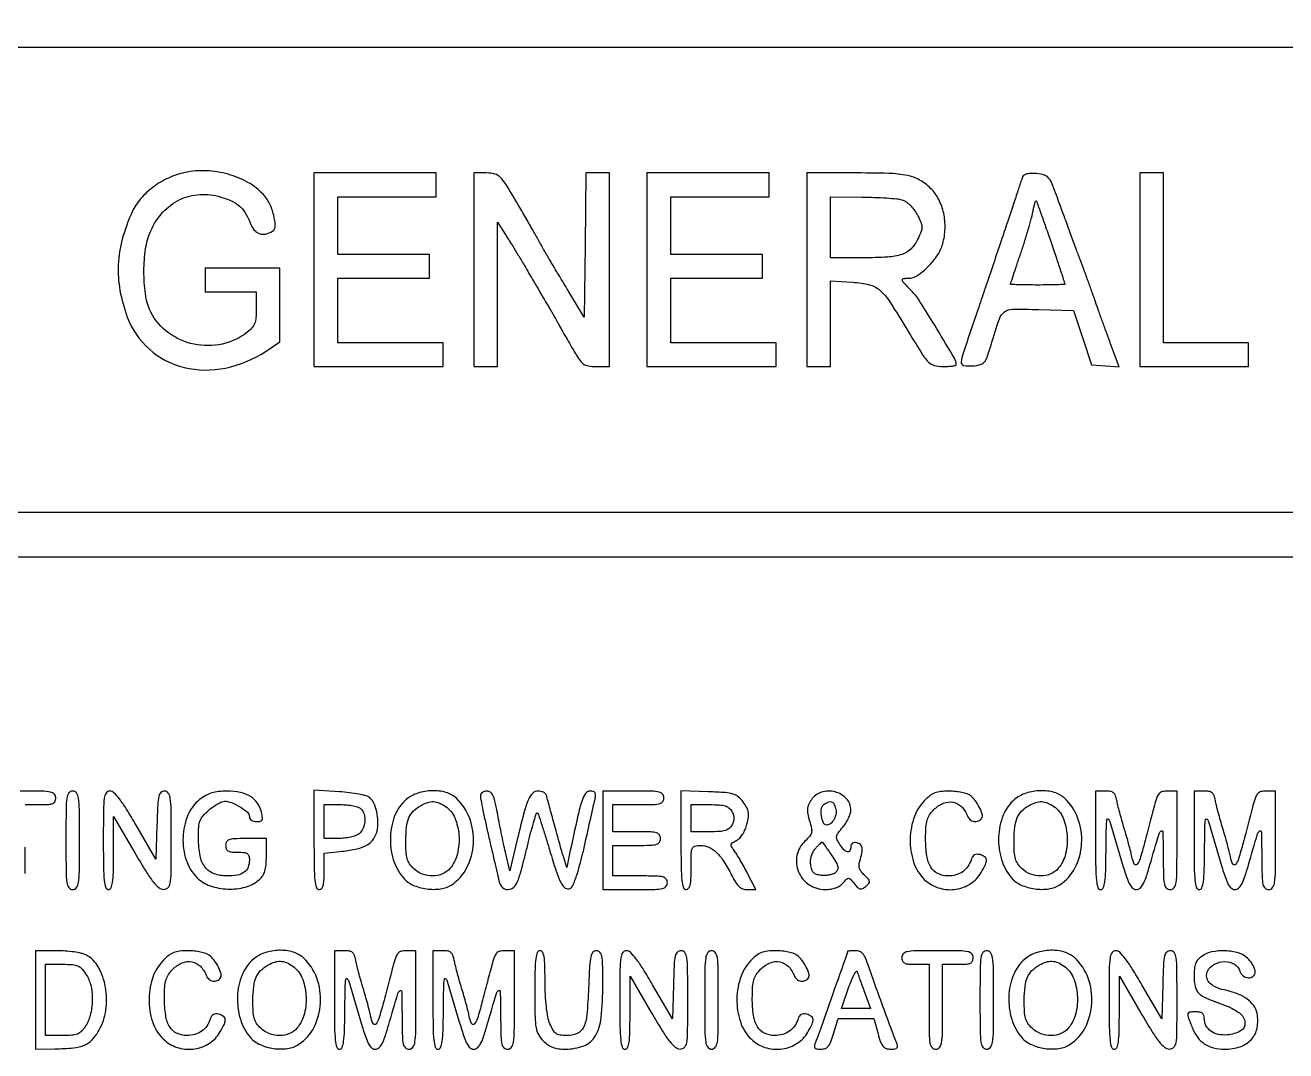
# Model space of a CAD drawing. Extents: x 0 to 1066, y 0 to 761.
# Drawn here: x 841.35 to 872.73, y 310.86 to 336.41 of the extents above; entities that cross this region are included whole.
import ezdxf

# ---------------------------------------------------------------- set-up
doc = ezdxf.new("R2010")
doc.units = 0
doc.header["$MEASUREMENT"] = 0

msp = doc.modelspace()

# ---------------------------------------------------------------- linework, layer by layer
for points in [[(183.390323, 95.266879, 0.000001), (192.989143, 95.254457, 0.000118)], [(479.458836, 95.240684, -0.000004), (502.524384, 95.211821, -0.198594)], [(710.559243, 95.267872, -0.000023), (733.258836, 95.240684, -0.000004), (756.324384, 95.211821, -0.198594)], [(416.092229, 95.24091, -0.000004), (439.072908, 95.212432, -0.198597)], [(542.992229, 95.24091, -0.000004), (565.972908, 95.212432, -0.198597)], [(606.442229, 95.24091, -0.000004), (629.422908, 95.212432, -0.198597)], [(669.892229, 95.24091, -0.000004), (692.872908, 95.212432, -0.198597)], [(841.347, 316.9962), (841.7277, 316.9962, 0.013964), (841.937458, 317.002059, 0.090841), (842.039663, 317.02675, 0.188085), (842.090234, 317.077795, 0.102588), (842.1084, 317.1654, 0.193568), (842.071202, 317.257885, 0.15568), (841.976213, 317.309421, 0.043488), (841.767205, 317.330667, 0.003595), (841.2201, 317.3346, 0.003595)], [(841.343269, 315.278741, 0.002827), (841.347, 315.9387)]]:
    msp.add_lwpolyline(points, format="xyb")
for points in [[(409.06215, 749.15415), (40.8618, 749.132981), (40.8618, 380.65769), (40.8618, 12.1824), (501.2973, 12.1824), (961.7328, 12.1824), (961.7328, 380.646631), (961.7328, 749.110861), (961.41555, 749.1633, 0.040886), (961.153339, 749.184871, 0.000002), (934.190609, 749.194398, 0.000089), (904.448031, 749.199508, 0.000054), (869.1804, 749.195529, -0.000029), (813.61687, 749.186499, -0.000004), (696.10453, 749.175037, -0.000004), (556.774728, 749.163736, -0.000004)], [(845.3232, 332.74123, 0.05575), (844.912167, 332.604989, 0.052815), (844.533251, 332.379409, 0.054599), (844.221907, 332.088429, 0.070204), (844.010724, 331.7589, 0.040947), (843.766204, 331.084643, 0.055105), (843.66541, 330.443589, 0.056166), (843.707808, 329.805614, 0.044893), (843.890586, 329.14079, 0.122697), (844.441093, 328.339897, 0.121669), (845.304637, 327.887823, 0.112665), (846.33469, 327.871601, 0.09427), (847.345338, 328.294875), (847.692, 328.524284), (847.692, 329.443642), (847.692, 330.363), (846.7614, 330.363), (845.8308, 330.363), (845.8308, 330.0669), (845.8308, 329.7708), (846.4653, 329.7708), (847.0998, 329.7708), (847.0998, 329.35394, -0.020107), (847.090618, 329.125695, -0.069916), (847.058477, 328.98198, -0.089399), (846.992881, 328.872038, -0.047036), (846.877256, 328.762027, -0.113278), (846.256027, 328.468865, -0.105826), (845.552685, 328.465727, -0.106782), (844.914654, 328.750013, -0.117317), (844.476419, 329.264731, -0.080556), (844.35018, 329.657499, -0.03413), (844.304734, 330.210615, -0.034131), (844.335758, 330.779408, -0.062684), (844.449424, 331.228438, -0.081724), (844.732148, 331.704162, -0.094244), (845.140778, 332.037017, -0.09714), (845.632447, 332.190161, -0.09267), (846.154285, 332.150147, -0.033577), (846.463331, 332.044819, -0.07436), (846.675876, 331.916241, -0.08281), (846.827554, 331.740865, -0.050253), (846.946503, 331.492976, 0.077732), (847.042744, 331.317696, 0.13975), (847.173728, 331.221022, 0.14532), (847.332168, 331.209994, 0.086692), (847.508176, 331.282771, 0.268252), (847.574904, 331.410446, 0.051222), (847.53558, 331.679905, 0.04994), (847.429793, 331.97237, 0.075935), (847.27784, 332.195222, 0.078069), (846.894995, 332.495398, 0.059253), (846.40102, 332.69889, 0.057435), (845.856165, 332.785506, 0.06298)], [(852.5142, 330.3207), (852.5142, 327.9096), (852.8103, 327.9096), (853.1064, 327.9096), (853.1064, 329.705839), (853.1064, 331.502077), (853.29675, 331.205397, -0.002201), (853.476853, 330.921951, -0.004363), (853.61672, 330.695307, -0.00349), (853.77109, 330.436143, -0.000951), (854.011297, 330.0246, 0.000636), (854.141232, 329.801662, 0.000705), (854.267392, 329.586531, 0.000652), (854.375567, 329.40321, 0.003648), (854.434363, 329.3055, -0.004309), (854.478877, 329.231302, -0.003147), (854.52709, 329.148154, -0.00318), (854.571786, 329.068772, -0.007012), (854.604683, 329.007455, 0.00826), (854.646003, 328.930898, 0.001154), (854.734463, 328.774134, 0.001319), (854.840113, 328.589052, 0.001119), (854.952659, 328.394105, 0.011012), (855.132259, 328.09974, 0.083284), (855.24118, 327.979498, 0.12813), (855.36372, 327.925699, 0.039728), (855.566009, 327.9096), (855.8982, 327.9096), (855.8982, 330.3207), (855.8982, 332.7318), (855.603782, 332.7318), (855.309365, 332.7318), (855.286532, 330.935632), (855.2637, 329.139464), (854.88388, 329.772382, 0.000182), (854.73089, 330.027109, 0.000213), (854.585299, 330.269083, 0.000188), (854.461954, 330.473713, 0.001283), (854.400797, 330.5745, -0.004688), (854.356376, 330.648845, -0.003396), (854.30824, 330.732446, -0.00343), (854.263606, 330.812474, -0.007476), (854.230717, 330.874589, 0.011381), (854.183787, 330.961574, 0.000679), (854.035872, 331.220583, 0.001021), (853.858651, 331.528475, 0.000753), (853.661245, 331.868639, 0.004165), (853.328341, 332.429505, 0.054732), (853.181756, 332.620993, 0.135985), (853.042447, 332.704078, 0.066966), (852.836395, 332.7318), (852.5142, 332.7318)], [(860.805, 330.3207), (860.805, 327.9096), (861.1011, 327.9096), (861.3972, 327.9096), (861.3972, 328.976956), (861.3972, 330.044311), (861.945923, 330.009371, -0.04252), (862.368077, 329.946183, -0.124232), (862.627206, 329.811026, -0.068065), (862.872861, 329.523434, -0.006891), (863.349531, 328.758404, 0.004212), (863.69039, 328.204756, 0.055823), (863.83942, 328.017344, 0.13545), (863.981594, 327.936281, 0.062314), (864.194848, 327.9096, 0.012358), (864.322345, 327.912752, 0.02036), (864.429713, 327.922457, 0.015444), (864.513152, 327.936072, 0.358854), (864.5274, 327.953368, 0.134073), (864.483149, 328.115426, 0.002721), (864.045081, 328.848634, 0.005067), (863.616651, 329.540988, 0.054494), (863.411349, 329.798458, -0.006548), (863.226085, 329.989927, -0.133359), (863.18843, 330.060408, -0.43227), (863.21419, 330.098839, -0.041091), (863.340056, 330.1092, 0.149824), (863.562077, 330.177256, 0.048555), (863.829565, 330.39888, 0.048091), (864.064406, 330.685896, 0.081834), (864.192316, 330.967515, 0.057208), (864.250113, 331.353221, 0.062334), (864.216038, 331.730568, 0.065695), (864.093583, 332.070493, 0.07726), (863.891791, 332.346569, 0.067849), (863.617207, 332.555269, 0.080143), (863.311552, 332.668394, 0.042012), (862.849719, 332.719662, 0.006646), (861.936525, 332.7318), (860.805, 332.7318)], [(866.179797, 332.631197, 0.002148), (866.153145, 332.552823, 0.000078), (866.053232, 332.254661, 0.000143), (865.935265, 331.902103, 0.000101), (865.802642, 331.5051, -0.000499), (865.645913, 331.037177, -0.000275), (865.453296, 330.465049, -0.000274), (865.257272, 329.884902, -0.000439), (865.089297, 329.3901, 0.000895), (864.699905, 328.239615, 0.052727), (864.651901, 328.024146, 0.385942), (864.713266, 327.938697, 0.073478), (864.921787, 327.925198, 0.035383), (865.12197, 327.956023, 0.155739), (865.223609, 328.015919, 0.099432), (865.2954, 328.138145, 0.010136), (865.399257, 328.4595, -0.008503), (865.603283, 329.097915, -0.15338), (865.728339, 329.269174, -0.157991), (865.927725, 329.335758, -0.009174), (866.578487, 329.329615), (867.4461, 329.3055), (867.672967, 328.6287), (867.899834, 327.9519), (868.244392, 327.925867), (868.588951, 327.899835), (868.373261, 328.475767, -0.001772), (868.278996, 328.730215, -0.00122), (868.173897, 329.019202, -0.00123), (868.074134, 329.297756, -0.002509), (867.997458, 329.517, 0.002879), (867.920228, 329.737305, 0.001376), (867.818569, 330.019577, 0.001364), (867.710782, 330.3138, 0.001943), (867.613316, 330.5745, -0.001493), (867.50799, 330.855452, -0.000718), (867.374491, 331.216402, -0.000711), (867.236295, 331.593359, -0.001018), (867.114888, 331.9281, 0.00512), (866.929719, 332.425865, 0.068337), (866.835834, 332.596566, 0.156406), (866.723607, 332.676888, 0.056711), (866.529265, 332.715797, 0.026017), (866.393358, 332.720185, 0.054496), (866.288596, 332.706635, 0.077748), (866.216445, 332.676749, 0.174446)], [(863.1738, 332.064572, -0.083855), (863.269108, 332.020204, -0.041618), (863.372559, 331.935482, -0.038594), (863.471013, 331.82419, -0.037838), (863.551916, 331.698379, -0.017776), (863.648189, 331.504203, -0.097675), (863.674719, 331.390902, -0.100843), (863.655784, 331.277698, -0.019561), (863.573518, 331.086253, -0.084795), (863.403063, 330.844514, -0.115291), (863.177413, 330.703707, -0.06787), (862.824498, 330.634814, -0.014315), (862.195393, 330.6168), (861.3972, 330.6168), (861.3972, 331.3782), (861.3972, 332.1396), (862.17975, 332.131167, -0.006499), (862.494864, 332.123674, -0.00753), (862.794554, 332.108126, -0.006807), (863.04749, 332.087719, -0.043589)], [(866.889102, 330.997611, -0.000598), (867.02156, 330.606911, -0.00097), (867.13311, 330.274459, -0.000118), (867.231908, 329.977874, -0.080504), (867.2346, 329.961261, -0.403919), (867.226236, 329.952597, -0.000968), (867.03579, 329.946245, -0.004907), (866.817317, 329.941528, -0.002944), (866.5578, 329.94, -0.00302), (866.298283, 329.941567, -0.005033), (866.07981, 329.946406, -0.001018), (865.889568, 329.952924, -0.403626), (865.881, 329.961808, -0.079678), (865.883701, 329.978649, -0.000233), (865.953854, 330.191408, -0.001367), (866.033936, 330.431691, -0.000853), (866.129014, 330.712799, 0.00518), (866.228233, 331.014738, 0.005164), (866.321282, 331.318979, 0.005065), (866.397118, 331.586383, 0.020196), (866.435269, 331.752435, -0.008703), (866.459401, 331.869762, -0.015933), (866.483759, 331.964322, -0.012103), (866.506247, 332.034964, -0.554368), (866.518557, 332.037795, -0.110572), (866.533108, 332.0148, -0.000431), (866.637736, 331.721889, -0.002175), (866.75485, 331.38855, -0.001363)], [(842.3622, 316.1079, 0.002322), (842.365789, 315.335038, 0.031956), (842.386267, 315.055687, 0.123223), (842.437078, 314.929309, 0.240299), (842.5314, 314.8812, 0.240299), (842.625722, 314.929309, 0.123223), (842.676533, 315.055687, 0.031956), (842.697011, 315.335038, 0.002322), (842.7006, 316.1079, 0.002322), (842.697011, 316.880762, 0.031956), (842.676533, 317.160112, 0.123223), (842.625722, 317.286491, 0.240299), (842.5314, 317.3346, 0.240299), (842.437078, 317.286491, 0.123223), (842.386267, 317.160112, 0.031956), (842.365789, 316.880762, 0.002322)], [(843.2928, 316.1079, 0.003213), (843.297128, 315.434379, 0.022561), (843.316138, 315.1068, 0.049302), (843.352053, 314.931077, 0.328801), (843.4197, 314.8812, 0.295501), (843.485072, 314.923531, 0.070336), (843.522806, 315.054231, 0.029944), (843.54284, 315.301794, 0.004715), (843.548437, 315.79065), (843.550274, 316.7001), (844.077187, 315.793957, 0.006242), (844.356561, 315.327024, 0.029041), (844.536282, 315.069737, 0.052989), (844.673526, 314.929238, 0.170079), (844.79445, 314.884507, 0.199339), (844.902731, 314.927273, 0.163117), (844.960425, 315.038706, 0.036571), (844.981504, 315.297581, 0.002034), (844.9848, 316.1079, 0.002367), (844.981169, 316.875072, 0.031318), (844.960784, 317.157383, 0.117824), (844.910977, 317.286077, 0.246563), (844.81856, 317.3346, 0.195513), (844.727755, 317.297682, 0.145553), (844.674452, 317.202256, 0.043894), (844.646939, 316.995993, 0.004128), (844.62821, 316.484718), (844.6041, 315.634836), (844.110917, 316.484718, 0.007787), (843.870838, 316.883983, 0.025041), (843.694001, 317.13861, 0.035073), (843.556147, 317.293518, 0.195814), (843.455267, 317.3346, 0.254619), (843.365261, 317.285588, 0.110911), (843.316751, 317.153758, 0.030502), (843.296487, 316.867586, 0.002427)], [(845.691328, 317.122743, 0.129246), (845.395205, 316.730097, 0.088626), (845.277013, 316.181792, 0.087215), (845.355565, 315.618133, 0.118789), (845.62236, 315.181931, 0.112618), (845.950824, 314.975494, 0.075265), (846.388935, 314.892795, 0.075304), (846.831652, 314.943485, 0.113008), (847.173523, 315.125566, 0.065979), (847.261355, 315.224789, 0.074329), (847.316072, 315.339691, 0.054743), (847.344967, 315.492684, 0.019325), (847.3536, 315.715973), (847.3536, 316.1502), (846.846, 316.1502, 0.008455), (846.552302, 316.145233, 0.072107), (846.423, 316.122, 0.188641), (846.361468, 316.070732, 0.12648), (846.3384, 315.981, 0.087745), (846.353399, 315.896192, 0.177212), (846.396563, 315.845036, 0.10769), (846.480166, 315.818753, 0.022514), (846.6345, 315.8118, -0.021714), (846.796585, 315.804758, -0.124268), (846.877265, 315.776751, -0.187079), (846.917695, 315.720064, -0.062494), (846.9306, 315.61722, -0.091498), (846.896963, 315.434947, -0.148314), (846.801174, 315.311386, -0.113347), (846.631088, 315.241247, -0.041372), (846.36992, 315.2196, -0.086758), (846.047334, 315.275999, -0.145015), (845.827123, 315.437975, -0.116882), (845.701179, 315.723149, -0.045825), (845.6616, 316.154089, -0.015089), (845.670247, 316.440568, -0.073154), (845.703495, 316.599358, -0.095003), (845.776951, 316.721379, -0.035007), (845.921891, 316.86178, -0.021479), (846.030686, 316.945617, -0.024071), (846.142326, 317.016463, -0.024321), (846.242191, 317.067028, -0.105406), (846.306792, 317.0808, -0.095864), (846.484127, 317.046484, -0.042073), (846.698696, 316.938465, -0.039621), (846.881119, 316.805547, -0.218876), (846.9306, 316.697927, 0.137225), (846.944137, 316.649532, 0.104143), (846.981996, 316.609139, 0.087371), (847.039539, 316.582335, 0.065501), (847.108971, 316.5732, 0.051376), (847.201948, 316.582779, 0.224479), (847.244899, 316.615225, 0.158116), (847.25558, 316.677988, 0.023398), (847.230742, 316.80585, 0.090086), (847.128494, 317.03584, 0.105062), (846.956033, 317.200882, 0.089301), (846.70748, 317.298988, 0.048933), (846.3807, 317.331781, 0.02471), (846.161234, 317.321418, 0.049497), (845.991112, 317.287729, 0.05494), (845.842639, 317.224221, 0.038421)], [(848.538, 316.119026, 0.003177), (848.542321, 315.439044, 0.022367), (848.561318, 315.108654, 0.048715), (848.59718, 314.931302, 0.329705), (848.6649, 314.8812, 0.208378), (848.725243, 314.90749, 0.11961), (848.764731, 314.977927, 0.055661), (848.786106, 315.108999, 0.012613), (848.7918, 315.334664), (848.7918, 315.788128), (849.24675, 315.835083, 0.029754), (849.612521, 315.894988, 0.076952), (849.860588, 315.992757, 0.106873), (850.018628, 316.137632, 0.100256), (850.107212, 316.33812, 0.058942), (850.130183, 316.570686, 0.048856), (850.10114, 316.817941, 0.051542), (850.029841, 317.034871, 0.114883), (849.925397, 317.172457, 0.111025), (849.841935, 317.215019, 0.015594), (849.651966, 317.25735, 0.017167), (849.420329, 317.293244, 0.01383), (849.169435, 317.316328), (848.538, 317.356851)], [(850.837003, 317.122573, 0.123885), (850.553812, 316.729877, 0.085485), (850.440237, 316.190957, 0.082885), (850.512708, 315.628936, 0.104562), (850.764439, 315.170326, 0.111799), (851.002409, 314.993975, 0.06908), (851.338808, 314.898281, 0.069045), (851.688765, 314.897815, 0.111332), (851.966682, 315.001881, 0.131426), (852.347439, 315.42786, 0.103697), (852.507854, 316.027511, 0.101152), (852.41519, 316.653853, 0.118621), (852.084571, 317.153419, 0.118666), (851.824835, 317.300001, 0.075716), (851.479156, 317.343938, 0.073305), (851.124141, 317.282607, 0.095814)], [(852.6834, 317.207004, 0.047767), (852.691643, 317.120913, 0.002528), (852.745438, 316.849943, 0.003959), (852.813692, 316.528057, 0.00287), (852.894593, 316.170654, -0.000002), (852.9787, 315.808738, -0.000002), (853.056737, 315.472931, -0.000002), (853.122237, 315.191067, -0.000017), (853.150005, 315.07155, 0.147869), (853.231327, 314.930131, 0.205885), (853.366844, 314.880782, 0.176392), (853.512655, 314.943475, 0.11354), (853.616046, 315.098083, 0.021448), (853.658456, 315.225871, 0.003611), (853.727271, 315.474207, 0.003945), (853.803781, 315.767464, 0.003496), (853.878889, 316.073947, -0.006156), (853.95112, 316.362052, -0.010899), (854.018762, 316.597499, -0.005551), (854.079441, 316.785207, -0.556878), (854.10175, 316.79045, -0.11647), (854.12487, 316.753034, -0.001547), (854.210785, 316.492481, -0.004332), (854.307093, 316.188434, -0.00282), (854.413285, 315.835736, 0.006286), (854.559608, 315.361677, 0.030826), (854.661862, 315.100823, 0.058933), (854.751981, 314.954803, 0.190588), (854.848884, 314.898875, 0.326366), (854.971475, 314.963344, 0.039676), (855.090107, 315.263483, 0.018108), (855.244341, 315.841196, 0.002117), (855.536334, 317.14425, 0.040046), (855.549278, 317.23873, 0.15964), (855.534414, 317.294494, 0.190105), (855.491544, 317.324968, 0.060633), (855.412408, 317.3346, 0.243546), (855.299412, 317.27609, 0.075824), (855.211229, 317.099817, 0.023764), (855.109662, 316.72553, 0.001912), (854.893079, 315.7272), (854.830026, 315.4311), (854.739798, 315.7272, -0.004222), (854.695212, 315.878072, -0.001439), (854.632959, 316.097854, -0.00143), (854.565605, 316.340956, -0.001648), (854.502796, 316.5732, 0.00027), (854.444398, 316.791517, 0.000345), (854.390337, 316.992631, 0.000267), (854.3448, 317.161213, 0.002921), (854.326066, 317.22885, 0.133791), (854.301706, 317.269301, 0.071199), (854.253812, 317.303536, 0.062684), (854.19091, 317.326728, 0.057069), (854.122161, 317.3346, 0.191396), (853.984437, 317.279876, 0.101864), (853.877533, 317.127352, 0.038771), (853.769981, 316.814173, 0.004991), (853.59895, 316.125187), (853.414606, 315.34954), (853.305833, 315.81332, -0.004337), (853.257244, 316.028887, -0.002315), (853.20072, 316.296185, -0.002304), (853.145521, 316.569677, -0.003592), (853.100745, 316.80585, 0.011053), (853.043827, 317.083379, 0.057006), (852.991863, 317.23109, 0.121799), (852.928834, 317.30675, 0.159795), (852.843915, 317.3346, 0.077986), (852.782596, 317.324977, 0.090324), (852.730551, 317.297119, 0.100781), (852.695758, 317.255666, 0.124994)], [(855.729, 316.1079), (855.729, 314.8812), (856.5327, 314.8812, 0.004147), (857.023409, 314.88527, 0.047763), (857.214788, 314.906803, 0.16431), (857.302194, 314.958393, 0.179874), (857.3364, 315.0504, 0.157888), (857.30686, 315.141616, 0.176663), (857.23065, 315.193162, 0.055952), (857.065778, 315.215253, 0.005351), (856.6596, 315.2196), (855.9828, 315.2196), (855.9828, 315.6003), (855.9828, 315.981), (856.575, 315.981, 0.006583), (856.924892, 315.985607, 0.063075), (857.072025, 316.008193, 0.183695), (857.14087, 316.059626, 0.142406), (857.1672, 316.1502, 0.142406), (857.14087, 316.240774, 0.183695), (857.072025, 316.292207, 0.063075), (856.924892, 316.314793, 0.006583), (856.575, 316.3194), (855.9828, 316.3194), (855.9828, 316.6578), (855.9828, 316.9962), (856.6173, 316.9962, 0.005909), (856.995326, 317.000667, 0.059311), (857.151338, 317.02299, 0.180365), (857.223856, 317.074488, 0.150217), (857.2518, 317.1654, 0.17273), (857.219127, 317.257157, 0.168559), (857.135475, 317.30875, 0.050222), (856.952922, 317.330449, 0.004487), (856.4904, 317.3346), (855.729, 317.3346)], [(857.6748, 316.111321, 0.003202), (857.679126, 315.435813, 0.022501), (857.698132, 315.10737, 0.049121), (857.73403, 314.931147, 0.329081), (857.8017, 314.8812, 0.232029), (857.863437, 314.91148, 0.108427), (857.902569, 314.994, 0.047315), (857.923301, 315.149857, 0.00942), (857.9286, 315.4311, -0.00595), (857.932907, 315.793065, -0.096871), (857.958944, 315.911198, -0.238613), (858.02361, 315.964815, -0.056005), (858.167653, 315.981, -0.111153), (858.369105, 315.935656, -0.081177), (858.55842, 315.804801, -0.058854), (858.74411, 315.578171, -0.025924), (858.935972, 315.24075, 0.021841), (859.035716, 315.061953, 0.069009), (859.12287, 314.956427, 0.100305), (859.215378, 314.900632, 0.085906), (859.327645, 314.8812), (859.53885, 314.8812), (859.332673, 315.28305, 0.006834), (859.244606, 315.449072, 0.006481), (859.150498, 315.615612, 0.006451), (859.063451, 315.76076, 0.022591), (859.002027, 315.850875, -0.02569), (858.935448, 315.949864, -0.192002), (858.926529, 316.004664, -0.198014), (858.957863, 316.04959, -0.027525), (859.058728, 316.106775, 0.089041), (859.136681, 316.164614, 0.046566), (859.211198, 316.260276, 0.042448), (859.274434, 316.380602, 0.038847), (859.318664, 316.513463, 0.026721), (859.352634, 316.689822, 0.076578), (859.350642, 316.814241, 0.082928), (859.311616, 316.926584, 0.035157), (859.225272, 317.061262, 0.057331), (859.102702, 317.19154, 0.10358), (858.974317, 317.260832, 0.055706), (858.779185, 317.295774, 0.007564), (858.363958, 317.316871), (857.6748, 317.341443)], [(860.92108, 317.11846, 0.039553), (860.851865, 316.992055, 0.083984), (860.823881, 316.884411, 0.072516), (860.830896, 316.76364, 0.02375), (860.875159, 316.590501, -0.021576), (860.923697, 316.404024, -0.108718), (860.923152, 316.296991, -0.121255), (860.877714, 316.20597, -0.029705), (860.76103, 316.084118, 0.156133), (860.561783, 315.730707, 0.151634), (860.601647, 315.322633, 0.147851), (860.867642, 315.00161, 0.147376), (861.267283, 314.8812, 0.038806), (861.403893, 314.891818, 0.049706), (861.52591, 314.923557, 0.055098), (861.628442, 314.974854, 0.072307), (861.707167, 315.04367, -0.018945), (861.798685, 315.142702, -0.216096), (861.847244, 315.161051, -0.193875), (861.896051, 315.137633, -0.014945), (861.992743, 315.025264, 0.025285), (862.078498, 314.929673, 0.141931), (862.137917, 314.896667, 0.183328), (862.197392, 314.904901, 0.04817), (862.27836, 314.959874, 0.037348), (862.353028, 315.031899, 0.217808), (862.368758, 315.082782, 0.156719), (862.342575, 315.1384, 0.017469), (862.242164, 315.238723, -0.044006), (862.165325, 315.324099, -0.080245), (862.12174, 315.406862, -0.089908), (862.109226, 315.492419, -0.068744), (862.125385, 315.585793, 0.023636), (862.180358, 315.791301, 0.092758), (862.184164, 315.921915, 0.169888), (862.141033, 316.002307, 0.135324), (862.05285, 316.047412, 0.072907), (861.991681, 316.050977, 0.130297), (861.944614, 316.033985, 0.144441), (861.915231, 315.997524, 0.098163), (861.9048, 315.944903, -0.119465), (861.8811, 315.847125, -0.339694), (861.821598, 315.819093, -0.156077), (861.732404, 315.870675, -0.039216), (861.628356, 316.005174, -0.037791), (861.562899, 316.123722, -0.151707), (861.552467, 316.20489, -0.116558), (861.588849, 316.289673, -0.018236), (861.703226, 316.432892, 0.035983), (861.780372, 316.536847, 0.031599), (861.845588, 316.655288, 0.032936), (861.890682, 316.770087, 0.077264), (861.9048, 316.860906, 0.186977), (861.79547, 317.143046, 0.14484), (861.511088, 317.314965, 0.140185), (861.171656, 317.307332, 0.174159)], [(863.732629, 317.09012, 0.114205), (863.464761, 316.63974, 0.083506), (863.381834, 316.061764, 0.085163), (863.492364, 315.499294, 0.127519), (863.780803, 315.093227, 0.108551), (864.126666, 314.911735, 0.105254), (864.520805, 314.889143, 0.106878), (864.885222, 315.028573, 0.11522), (865.147918, 315.303312, 0.021165), (865.256599, 315.506461, 0.127063), (865.279765, 315.623049, 0.232712), (865.237027, 315.698758, 0.086167), (865.122543, 315.750943, 0.067058), (865.045689, 315.760355, 0.120753), (864.984562, 315.744591, 0.12276), (864.938309, 315.702609, 0.07065), (864.905501, 315.634411, -0.072622), (864.819376, 315.457171, -0.089596), (864.690895, 315.326259, -0.08774), (864.522431, 315.246738, -0.066597), (864.319587, 315.2196, -0.114856), (864.069475, 315.277822, -0.145297), (863.895922, 315.438208, -0.099183), (863.796315, 315.721134, -0.035212), (863.766, 316.151069, -0.014703), (863.774329, 316.434243, -0.055361), (863.804225, 316.609021, -0.07729), (863.865679, 316.741512, -0.049247), (863.973655, 316.873145, -0.096703), (864.207225, 317.030412, -0.146157), (864.449227, 317.057024, -0.15206), (864.659432, 316.94691, -0.107279), (864.804938, 316.72125, 0.127947), (864.871211, 316.627126, 0.131147), (864.97436, 316.578314, 0.142401), (865.081676, 316.589266, 0.159485), (865.160819, 316.656052, 0.211029), (865.174963, 316.758173, 0.047286), (865.109419, 316.925749, 0.046742), (865.001302, 317.09791, 0.065556), (864.873131, 317.226159, 0.088545), (864.796029, 317.266119, 0.025252), (864.664936, 317.299736, 0.02458), (864.510506, 317.323294, 0.023821), (864.352878, 317.331909, 0.026305), (864.14283, 317.322319, 0.068477), (863.995986, 317.287166, 0.074054), (863.870848, 317.215592, 0.034872)], [(865.980403, 317.122573, 0.123885), (865.697212, 316.729877, 0.085485), (865.583637, 316.190957, 0.082885), (865.656108, 315.628936, 0.104562), (865.907839, 315.170326, 0.111799), (866.145809, 314.993975, 0.06908), (866.482208, 314.898281, 0.069045), (866.832165, 314.897815, 0.111332), (867.110082, 315.001881, 0.131426), (867.490839, 315.42786, 0.103697), (867.651254, 316.027511, 0.101152), (867.55859, 316.653853, 0.118621), (867.227971, 317.153419, 0.118666), (866.968235, 317.300001, 0.075716), (866.622556, 317.343938, 0.073305), (866.267541, 317.282607, 0.095814)], [(867.996, 316.1079, 0.003213), (868.000328, 315.434379, 0.022561), (868.019338, 315.1068, 0.049302), (868.055253, 314.931077, 0.328801), (868.1229, 314.8812, 0.305395), (868.189134, 314.925816, 0.062503), (868.227402, 315.069464, 0.027449), (868.24921, 315.33936, 0.004264), (868.258437, 315.87525, -0.002416), (868.265785, 316.418722, -0.029471), (868.281846, 316.626143, -0.603012), (868.313612, 316.637714, -0.138127), (868.354091, 316.5732, 0.001112), (868.687607, 315.447584, 0.020238), (868.809204, 315.093451, 0.077221), (868.901419, 314.934377, 0.226588), (869.012737, 314.8812, 0.178321), (869.100945, 314.913692, 0.090477), (869.176767, 315.006602, 0.045479), (869.253422, 315.18148, 0.010027), (869.351009, 315.49455, -0.001209), (869.577305, 316.268315, -0.180504), (869.632126, 316.341317, -0.586533), (869.673168, 316.319353, -0.002598), (869.681321, 315.70605, 0.004063), (869.689482, 315.20301, 0.046466), (869.712647, 315.006291, 0.159576), (869.764938, 314.916336, 0.183972), (869.8572, 314.8812, 0.240299), (869.951522, 314.929309, 0.123223), (870.002333, 315.055687, 0.031956), (870.022811, 315.335038, 0.002322), (870.0264, 316.1079), (870.0264, 317.3346), (869.791835, 317.3346, 0.057703), (869.661747, 317.319537, 0.150789), (869.581417, 317.272484, 0.102355), (869.523477, 317.175296, 0.018959), (869.46248, 316.97505, 0.000085), (869.415737, 316.797626, 0.000034), (869.35145, 316.553372, 0.000033), (869.282016, 316.28942, 0.000041), (869.217614, 316.04445, -0.009374), (869.104179, 315.643552, -0.115475), (869.025191, 315.507001, -0.538762), (868.958254, 315.518623, -0.053672), (868.899597, 315.70605, 0.012912), (868.872467, 315.826309, 0.003926), (868.825247, 316.007041, 0.003928), (868.769136, 316.208794, 0.004276), (868.711378, 316.404, -0.00492), (868.653894, 316.599206, -0.004529), (868.598602, 316.800959, -0.004526), (868.552571, 316.981701, -0.014927), (868.526881, 317.10195, 0.043617), (868.493978, 317.221863, 0.134321), (868.445398, 317.289621, 0.130778), (868.368229, 317.324234, 0.040414), (868.240198, 317.3346), (867.996, 317.3346)], [(870.4494, 316.1079, 0.003213), (870.453728, 315.434379, 0.022561), (870.472738, 315.1068, 0.049302), (870.508653, 314.931077, 0.328801), (870.5763, 314.8812, 0.305395), (870.642534, 314.925816, 0.062503), (870.680802, 315.069464, 0.027449), (870.70261, 315.33936, 0.004264), (870.711837, 315.87525, -0.002416), (870.719185, 316.418722, -0.029471), (870.735246, 316.626143, -0.603012), (870.767012, 316.637714, -0.138127), (870.807491, 316.5732, 0.001112), (871.141007, 315.447584, 0.020238), (871.262604, 315.093451, 0.077221), (871.354819, 314.934377, 0.226588), (871.466137, 314.8812, 0.178321), (871.554345, 314.913692, 0.090477), (871.630167, 315.006602, 0.045479), (871.706822, 315.18148, 0.010027), (871.804409, 315.49455, -0.001209), (872.030705, 316.268315, -0.180504), (872.085526, 316.341317, -0.586533), (872.126568, 316.319353, -0.002598), (872.134721, 315.70605, 0.004063), (872.142882, 315.20301, 0.046466), (872.166047, 315.006291, 0.159576), (872.218338, 314.916336, 0.183972), (872.3106, 314.8812, 0.240299), (872.404922, 314.929309, 0.123223), (872.455733, 315.055687, 0.031956), (872.476211, 315.335038, 0.002322), (872.4798, 316.1079), (872.4798, 317.3346), (872.245235, 317.3346, 0.057703), (872.115147, 317.319537, 0.150789), (872.034817, 317.272484, 0.102355), (871.976877, 317.175296, 0.018959), (871.91588, 316.97505, 0.000085), (871.869137, 316.797626, 0.000034), (871.80485, 316.553372, 0.000033), (871.735416, 316.28942, 0.000041), (871.671014, 316.04445, -0.009374), (871.557579, 315.643552, -0.115475), (871.478591, 315.507001, -0.538762), (871.411654, 315.518623, -0.053672), (871.352997, 315.70605, 0.012912), (871.325867, 315.826309, 0.003926), (871.278647, 316.007041, 0.003928), (871.222536, 316.208794, 0.004276), (871.164778, 316.404, -0.00492), (871.107294, 316.599206, -0.004529), (871.052002, 316.800959, -0.004526), (871.005971, 316.981701, -0.014927), (870.980281, 317.10195, 0.043617), (870.947378, 317.221863, 0.134321), (870.898798, 317.289621, 0.130778), (870.821629, 317.324234, 0.040414), (870.693598, 317.3346), (870.4494, 317.3346)], [(849.70548, 316.89468, -0.13151), (849.784634, 316.757669, -0.084316), (849.802, 316.573715, -0.084006), (849.757613, 316.393681, -0.128741), (849.65895, 316.267967, -0.079472), (849.577595, 316.224501, -0.027293), (849.448772, 316.187804, -0.026323), (849.299863, 316.162196, -0.027554), (849.15135, 316.152891), (848.7918, 316.1502), (848.7918, 316.5732), (848.7918, 316.9962), (849.19788, 316.9962, -0.022886), (849.360785, 316.98874, -0.026473), (849.514496, 316.966379, -0.026952), (849.640695, 316.933981, -0.120635)], [(851.816097, 316.950839, -0.143223), (852.043798, 316.666523, -0.079931), (852.14626, 316.231353, -0.077332), (852.108065, 315.770218, -0.11509), (851.926796, 315.40995, -0.119537), (851.738384, 315.270395, -0.098447), (851.492727, 315.219752, -0.09388), (851.236277, 315.266462, -0.097006), (851.018003, 315.403547, -0.056872), (850.917083, 315.52264, -0.080028), (850.859187, 315.648996, -0.054705), (850.831363, 315.820724, -0.014142), (850.824891, 316.101497, -0.025001), (850.843955, 316.446355, -0.075567), (850.903382, 316.673338, -0.098225), (851.016837, 316.838205, -0.062967), (851.2029, 316.978619, -0.051006), (851.367666, 317.051958, -0.090781), (851.514314, 317.071995, -0.090761), (851.658571, 317.038781, -0.050966)], [(858.9438, 316.827, -0.049536), (858.979962, 316.739626, -0.073486), (858.992053, 316.6578, -0.073486), (858.979962, 316.575974, -0.049536), (858.9438, 316.4886, -0.09537), (858.874905, 316.403675, -0.100861), (858.780666, 316.352433, -0.059921), (858.635632, 316.326448, -0.014397), (858.390923, 316.3194), (857.9286, 316.3194), (857.9286, 316.6578), (857.9286, 316.9962), (858.390923, 316.9962, -0.014397), (858.635632, 316.989152, -0.059921), (858.780666, 316.963167, -0.100861), (858.874905, 316.911925, -0.09537)], [(861.525389, 316.90754, -0.115961), (861.535505, 316.77545, -0.083184), (861.488697, 316.634407, -0.090454), (861.403658, 316.526369, -0.182884), (861.303853, 316.4886, -0.300839), (861.220043, 316.544045, -0.068666), (861.173251, 316.716617, -0.065045), (861.173672, 316.903917, -0.222068), (861.2377, 317.003985, -0.037137), (861.353069, 317.065568, -0.18702), (861.424761, 317.06889, -0.196173), (861.477879, 317.023151, -0.041311)], [(866.959497, 316.950839, -0.143223), (867.187198, 316.666523, -0.079931), (867.28966, 316.231353, -0.077332), (867.251465, 315.770218, -0.11509), (867.070196, 315.40995, -0.119537), (866.881784, 315.270395, -0.098447), (866.636127, 315.219752, -0.09388), (866.379677, 315.266462, -0.097006), (866.161403, 315.403547, -0.056872), (866.060483, 315.52264, -0.080028), (866.002587, 315.648996, -0.054705), (865.974763, 315.820724, -0.014142), (865.968291, 316.101497, -0.025001), (865.987355, 316.446355, -0.075567), (866.046782, 316.673338, -0.098225), (866.160237, 316.838205, -0.062967), (866.3463, 316.978619, -0.051006), (866.511066, 317.051958, -0.090781), (866.657714, 317.071995, -0.090761), (866.801971, 317.038781, -0.050966)], [(861.424608, 315.73453, -0.012827), (861.5392, 315.551325, -0.075701), (861.581304, 315.446576, -0.159105), (861.57498, 315.371915, -0.120075), (861.525566, 315.305417, -0.08589), (861.463394, 315.269706, -0.038442), (861.37229, 315.244183, -0.036581), (861.269369, 315.23144, -0.041078), (861.169666, 315.234637, -0.044993), (861.048194, 315.259778, -0.124486), (860.973942, 315.30446, -0.123529), (860.929526, 315.379306, -0.043972), (860.904409, 315.502032, -0.053422), (860.903627, 315.609889, -0.047057), (860.925277, 315.72035, -0.048153), (860.966355, 315.822067, -0.063965), (861.023271, 315.903882, -0.005698), (861.080659, 315.965861, -0.008739), (861.131904, 316.018095, -0.003998), (861.17628, 316.061081, -0.192707), (861.18757, 316.0656, -0.240293), (861.198559, 316.059995, -0.001535), (861.264602, 315.968348, -0.005663), (861.339323, 315.861448, -0.003528)], [(841.6008, 312.1317), (841.6008, 310.905), (842.08725, 310.913433, 0.018847), (842.55022, 310.938933, 0.076273), (842.823629, 311.007281, 0.107083), (843.014818, 311.141069, 0.057946), (843.185022, 311.373964, 0.09461), (843.356013, 311.878618, 0.077415), (843.346601, 312.449231, 0.083451), (843.170967, 312.949665, 0.148656), (842.860784, 313.251403, 0.065462), (842.74844, 313.291866, 0.01784), (842.562459, 313.325574, 0.017725), (842.346831, 313.348991, 0.017594), (842.12955, 313.357153), (841.6008, 313.3584)], [(844.782229, 313.11392, 0.114205), (844.514361, 312.66354, 0.083506), (844.431434, 312.085564, 0.085163), (844.541964, 311.523094, 0.127519), (844.830403, 311.117027, 0.108551), (845.176266, 310.935535, 0.105254), (845.570405, 310.912943, 0.106878), (845.934822, 311.052373, 0.11522), (846.197518, 311.327112, 0.021165), (846.306199, 311.530261, 0.127063), (846.329365, 311.646849, 0.232712), (846.286627, 311.722558, 0.086167), (846.172143, 311.774743, 0.067058), (846.095289, 311.784155, 0.120753), (846.034162, 311.768391, 0.12276), (845.987909, 311.726409, 0.07065), (845.955101, 311.658211, -0.072622), (845.868976, 311.480971, -0.089596), (845.740495, 311.350059, -0.08774), (845.572031, 311.270538, -0.066597), (845.369187, 311.2434, -0.114856), (845.119075, 311.301622, -0.145297), (844.945522, 311.462008, -0.099183), (844.845915, 311.744934, -0.035212), (844.8156, 312.174869, -0.014703), (844.823929, 312.458043, -0.055361), (844.853825, 312.632821, -0.07729), (844.915279, 312.765312, -0.049247), (845.023255, 312.896945, -0.096703), (845.256825, 313.054212, -0.146157), (845.498827, 313.080824, -0.15206), (845.709032, 312.97071, -0.107279), (845.854538, 312.74505, 0.127947), (845.920811, 312.650926, 0.131147), (846.02396, 312.602114, 0.142401), (846.131276, 312.613066, 0.159485), (846.210419, 312.679852, 0.211029), (846.224563, 312.781973, 0.047286), (846.159019, 312.949549, 0.046742), (846.050902, 313.12171, 0.065556), (845.922731, 313.249959, 0.088545), (845.845629, 313.289919, 0.025252), (845.714536, 313.323536, 0.02458), (845.560106, 313.347094, 0.023821), (845.402478, 313.355709, 0.026305), (845.19243, 313.346119, 0.068477), (845.045586, 313.310966, 0.074054), (844.920448, 313.239392, 0.034872)], [(847.030003, 313.146373, 0.123885), (846.746812, 312.753677, 0.085485), (846.633237, 312.214757, 0.082885), (846.705708, 311.652736, 0.104562), (846.957439, 311.194126, 0.111799), (847.195409, 311.017775, 0.06908), (847.531808, 310.922081, 0.069045), (847.881765, 310.921615, 0.111332), (848.159682, 311.025681, 0.131426), (848.540439, 311.45166, 0.103697), (848.700854, 312.051311, 0.101152), (848.60819, 312.677653, 0.118621), (848.277571, 313.177219, 0.118666), (848.017835, 313.323801, 0.075716), (847.672156, 313.367738, 0.073305), (847.317141, 313.306407, 0.095814)], [(849.0456, 312.1317, 0.003213), (849.049928, 311.458179, 0.022561), (849.068938, 311.1306, 0.049302), (849.104853, 310.954877, 0.328801), (849.1725, 310.905, 0.305395), (849.238734, 310.949616, 0.062503), (849.277002, 311.093264, 0.027449), (849.29881, 311.36316, 0.004264), (849.308037, 311.89905, -0.002416), (849.315385, 312.442522, -0.029471), (849.331446, 312.649943, -0.603012), (849.363212, 312.661514, -0.138127), (849.403691, 312.597, 0.001112), (849.737207, 311.471384, 0.020238), (849.858804, 311.117251, 0.077221), (849.951019, 310.958177, 0.226588), (850.062337, 310.905, 0.178321), (850.150545, 310.937492, 0.090477), (850.226367, 311.030402, 0.045479), (850.303022, 311.20528, 0.010027), (850.400609, 311.51835, -0.001209), (850.626905, 312.292115, -0.180504), (850.681726, 312.365117, -0.586533), (850.722768, 312.343153, -0.002598), (850.730921, 311.72985, 0.004063), (850.739082, 311.22681, 0.046466), (850.762247, 311.030091, 0.159576), (850.814538, 310.940136, 0.183972), (850.9068, 310.905, 0.240299), (851.001122, 310.953109, 0.123223), (851.051933, 311.079487, 0.031956), (851.072411, 311.358838, 0.002322), (851.076, 312.1317), (851.076, 313.3584), (850.841435, 313.3584, 0.057703), (850.711347, 313.343337, 0.150789), (850.631017, 313.296284, 0.102355), (850.573077, 313.199096, 0.018959), (850.51208, 312.99885, 0.000085), (850.465337, 312.821426, 0.000034), (850.40105, 312.577172, 0.000033), (850.331616, 312.31322, 0.000041), (850.267214, 312.06825, -0.009374), (850.153779, 311.667352, -0.115475), (850.074791, 311.530801, -0.538762), (850.007854, 311.542423, -0.053672), (849.949197, 311.72985, 0.012912), (849.922067, 311.850109, 0.003926), (849.874847, 312.030841, 0.003928), (849.818736, 312.232594, 0.004276), (849.760978, 312.4278, -0.00492), (849.703494, 312.623006, -0.004529), (849.648202, 312.824759, -0.004526), (849.602171, 313.005501, -0.014927), (849.576481, 313.12575, 0.043617), (849.543578, 313.245663, 0.134321), (849.494998, 313.313421, 0.130778), (849.417829, 313.348034, 0.040414), (849.289798, 313.3584), (849.0456, 313.3584)], [(851.499, 312.1317, 0.003213), (851.503328, 311.458179, 0.022561), (851.522338, 311.1306, 0.049302), (851.558253, 310.954877, 0.328801), (851.6259, 310.905, 0.305395), (851.692134, 310.949616, 0.062503), (851.730402, 311.093264, 0.027449), (851.75221, 311.36316, 0.004264), (851.761437, 311.89905, -0.002416), (851.768785, 312.442522, -0.029471), (851.784846, 312.649943, -0.603012), (851.816612, 312.661514, -0.138127), (851.857091, 312.597, 0.001112), (852.190607, 311.471384, 0.020238), (852.312204, 311.117251, 0.077221), (852.404419, 310.958177, 0.226588), (852.515737, 310.905, 0.178321), (852.603945, 310.937492, 0.090477), (852.679767, 311.030402, 0.045479), (852.756422, 311.20528, 0.010027), (852.854009, 311.51835, -0.001209), (853.080305, 312.292115, -0.180504), (853.135126, 312.365117, -0.586533), (853.176168, 312.343153, -0.002598), (853.184321, 311.72985, 0.004063), (853.192482, 311.22681, 0.046466), (853.215647, 311.030091, 0.159576), (853.267938, 310.940136, 0.183972), (853.3602, 310.905, 0.240299), (853.454522, 310.953109, 0.123223), (853.505333, 311.079487, 0.031956), (853.525811, 311.358838, 0.002322), (853.5294, 312.1317), (853.5294, 313.3584), (853.294835, 313.3584, 0.057703), (853.164747, 313.343337, 0.150789), (853.084417, 313.296284, 0.102355), (853.026477, 313.199096, 0.018959), (852.96548, 312.99885, 0.000085), (852.918737, 312.821426, 0.000034), (852.85445, 312.577172, 0.000033), (852.785016, 312.31322, 0.000041), (852.720614, 312.06825, -0.009374), (852.607179, 311.667352, -0.115475), (852.528191, 311.530801, -0.538762), (852.461254, 311.542423, -0.053672), (852.402597, 311.72985, 0.012912), (852.375467, 311.850109, 0.003926), (852.328247, 312.030841, 0.003928), (852.272136, 312.232594, 0.004276), (852.214378, 312.4278, -0.00492), (852.156894, 312.623006, -0.004529), (852.101602, 312.824759, -0.004526), (852.055571, 313.005501, -0.014927), (852.029881, 313.12575, 0.043617), (851.996978, 313.245663, 0.134321), (851.948398, 313.313421, 0.130778), (851.871229, 313.348034, 0.040414), (851.743198, 313.3584), (851.499, 313.3584)], [(854.037, 312.339355, 0.003964), (854.042025, 311.705502, 0.037977), (854.06677, 311.436631, 0.086932), (854.12669, 311.267839, 0.067817), (854.244655, 311.112655, 0.045287), (854.361829, 311.01498, 0.061733), (854.483629, 310.951405, 0.057123), (854.624502, 310.916388, 0.032389), (854.800116, 310.905, 0.091481), (855.257883, 310.98946, 0.171956), (855.540683, 311.230325, 0.107033), (855.688719, 311.69013, 0.02456), (855.729, 312.509683, 0.004091), (855.724858, 313.015882, 0.042042), (855.703904, 313.223879, 0.139542), (855.655641, 313.320871, 0.210994), (855.570667, 313.3584, 0.224554), (855.484166, 313.317489, 0.120063), (855.431804, 313.208607, 0.038088), (855.40101, 312.978674, 0.003955), (855.374225, 312.433462, -0.011778), (855.33055, 311.75971, -0.086058), (855.247704, 311.448262, -0.186836), (855.091986, 311.297354, -0.100409), (854.826024, 311.2434, -0.036356), (854.664266, 311.255177, -0.118728), (854.565354, 311.294881, -0.110433), (854.491363, 311.377102, -0.02926), (854.413383, 311.536783, -0.051176), (854.361826, 311.707361, -0.018965), (854.323464, 311.955597, -0.016895), (854.298892, 312.25599, -0.011958), (854.2908, 312.594283, 0.005918), (854.286005, 312.999443, 0.03524), (854.266138, 313.209897, 0.084231), (854.227949, 313.320437, 0.274093), (854.1639, 313.3584, 0.308918), (854.097715, 313.313195, 0.062189), (854.060784, 313.167409, 0.026926), (854.041483, 312.892339, 0.004053)], [(856.152, 312.1317, 0.003213), (856.156328, 311.458179, 0.022561), (856.175338, 311.1306, 0.049302), (856.211253, 310.954877, 0.328801), (856.2789, 310.905, 0.295501), (856.344272, 310.947331, 0.070336), (856.382006, 311.078031, 0.029944), (856.40204, 311.325594, 0.004715), (856.407637, 311.81445), (856.409474, 312.7239), (856.936387, 311.817757, 0.006242), (857.215761, 311.350824, 0.029041), (857.395482, 311.093537, 0.052989), (857.532726, 310.953038, 0.170079), (857.65365, 310.908307, 0.199339), (857.761931, 310.951073, 0.163117), (857.819625, 311.062506, 0.036571), (857.840704, 311.321381, 0.002034), (857.844, 312.1317, 0.002367), (857.840369, 312.898872, 0.031318), (857.819984, 313.181183, 0.117824), (857.770177, 313.309877, 0.246563), (857.67776, 313.3584, 0.195513), (857.586955, 313.321482, 0.145553), (857.533652, 313.226056, 0.043894), (857.506139, 313.019793, 0.004128), (857.48741, 312.508518), (857.4633, 311.658636), (856.970117, 312.508518, 0.007787), (856.730038, 312.907783, 0.025041), (856.553201, 313.16241, 0.035073), (856.415347, 313.317318, 0.195814), (856.314467, 313.3584, 0.254619), (856.224461, 313.309388, 0.110911), (856.175951, 313.177558, 0.030502), (856.155687, 312.891386, 0.002427)], [(858.267, 312.1317, 0.002322), (858.270589, 311.358838, 0.031956), (858.291067, 311.079487, 0.123223), (858.341878, 310.953109, 0.240299), (858.4362, 310.905, 0.240299), (858.530522, 310.953109, 0.123223), (858.581333, 311.079487, 0.031956), (858.601811, 311.358838, 0.002322), (858.6054, 312.1317, 0.002322), (858.601811, 312.904562, 0.031956), (858.581333, 313.183913, 0.123223), (858.530522, 313.310291, 0.240299), (858.4362, 313.3584, 0.240299), (858.341878, 313.310291, 0.123223), (858.291067, 313.183913, 0.031956), (858.270589, 312.904562, 0.002322)], [(859.418029, 313.11392, 0.114205), (859.150161, 312.66354, 0.083506), (859.067234, 312.085564, 0.085163), (859.177764, 311.523094, 0.127519), (859.466203, 311.117027, 0.108551), (859.812066, 310.935535, 0.105254), (860.206205, 310.912943, 0.106878), (860.570622, 311.052373, 0.11522), (860.833318, 311.327112, 0.021165), (860.941999, 311.530261, 0.127063), (860.965165, 311.646849, 0.232712), (860.922427, 311.722558, 0.086167), (860.807943, 311.774743, 0.067058), (860.731089, 311.784155, 0.120753), (860.669962, 311.768391, 0.12276), (860.623709, 311.726409, 0.07065), (860.590901, 311.658211, -0.072622), (860.504776, 311.480971, -0.089596), (860.376295, 311.350059, -0.08774), (860.207831, 311.270538, -0.066597), (860.004987, 311.2434, -0.114856), (859.754875, 311.301622, -0.145297), (859.581322, 311.462008, -0.099183), (859.481715, 311.744934, -0.035212), (859.4514, 312.174869, -0.014703), (859.459729, 312.458043, -0.055361), (859.489625, 312.632821, -0.07729), (859.551079, 312.765312, -0.049247), (859.659055, 312.896945, -0.096703), (859.892625, 313.054212, -0.146157), (860.134627, 313.080824, -0.15206), (860.344832, 312.97071, -0.107279), (860.490338, 312.74505, 0.127947), (860.556611, 312.650926, 0.131147), (860.65976, 312.602114, 0.142401), (860.767076, 312.613066, 0.159485), (860.846219, 312.679852, 0.211029), (860.860363, 312.781973, 0.047286), (860.794819, 312.949549, 0.046742), (860.686702, 313.12171, 0.065556), (860.558531, 313.249959, 0.088545), (860.481429, 313.289919, 0.025252), (860.350336, 313.323536, 0.02458), (860.195906, 313.347094, 0.023821), (860.038278, 313.355709, 0.026305), (859.82823, 313.346119, 0.068477), (859.681386, 313.310966, 0.074054), (859.556248, 313.239392, 0.034872)], [(861.820195, 313.33725, -0.084799), (861.813691, 313.299234, -0.000052), (861.44772, 312.260462, -0.000388), (861.112176, 311.310728, -0.009822), (861.015175, 311.05305, 0.060048), (860.995583, 310.979319, 0.230938), (861.009832, 310.935462, 0.170663), (861.057925, 310.911354, 0.031659), (861.158179, 310.905, 0.086283), (861.266294, 310.923797, 0.134827), (861.343123, 310.977759, 0.082591), (861.405196, 311.08477, 0.018432), (861.472668, 311.2857), (861.585076, 311.6664), (862.030043, 311.6664), (862.475011, 311.6664), (862.5816, 311.2857, 0.017944), (862.646985, 311.08079, 0.087286), (862.707212, 310.975331, 0.141822), (862.784434, 310.922952, 0.078722), (862.897746, 310.905, 0.029308), (863.002892, 310.911168, 0.166988), (863.052622, 310.935076, 0.236769), (863.067464, 310.978866, 0.061225), (863.04769, 311.05305, -0.006965), (862.925401, 311.369406, -0.001209), (862.704145, 311.97084, -0.001323), (862.484417, 312.577587, -0.005089), (862.352652, 312.95655, 0.017403), (862.273881, 313.1663, 0.074917), (862.205122, 313.280075, 0.125362), (862.125416, 313.337972, 0.094981), (862.018849, 313.3584, 0.00999), (861.942684, 313.356878, 0.016528), (861.878552, 313.352187, 0.010464), (861.827448, 313.345662, 0.371455)], [(863.1738, 313.1892, 0.094959), (863.190363, 313.102774, 0.184152), (863.23725, 313.051725, 0.098846), (863.330239, 313.02633, 0.017388), (863.5122, 313.02), (863.8506, 313.02), (863.8506, 311.9625, 0.002827), (863.854331, 311.302541, 0.036854), (863.875134, 311.058337, 0.138781), (863.926394, 310.947868, 0.218517), (864.0198, 310.905, 0.218517), (864.113206, 310.947868, 0.138781), (864.164466, 311.058337, 0.036854), (864.185269, 311.302541, 0.002827), (864.189, 311.9625), (864.189, 313.02), (864.5697, 313.02, 0.013964), (864.779458, 313.025859, 0.090841), (864.881663, 313.05055, 0.188085), (864.932234, 313.101595, 0.102588), (864.9504, 313.1892, 0.193568), (864.913202, 313.281685, 0.15568), (864.818213, 313.333221, 0.043488), (864.609205, 313.354467, 0.003595), (864.0621, 313.3584, 0.003595), (863.514995, 313.354467, 0.043488), (863.305988, 313.333221, 0.15568), (863.210998, 313.281685, 0.193568)], [(865.1196, 312.1317, 0.002322), (865.123189, 311.358838, 0.031956), (865.143667, 311.079487, 0.123223), (865.194478, 310.953109, 0.240299), (865.2888, 310.905, 0.240299), (865.383122, 310.953109, 0.123223), (865.433933, 311.079487, 0.031956), (865.454411, 311.358838, 0.002322), (865.458, 312.1317, 0.002322), (865.454411, 312.904562, 0.031956), (865.433933, 313.183913, 0.123223), (865.383122, 313.310291, 0.240299), (865.2888, 313.3584, 0.240299), (865.194478, 313.310291, 0.123223), (865.143667, 313.183913, 0.031956), (865.123189, 312.904562, 0.002322)], [(866.234203, 313.146373, 0.123885), (865.951012, 312.753677, 0.085485), (865.837437, 312.214757, 0.082885), (865.909908, 311.652736, 0.104562), (866.161639, 311.194126, 0.111799), (866.399609, 311.017775, 0.06908), (866.736008, 310.922081, 0.069045), (867.085965, 310.921615, 0.111332), (867.363882, 311.025681, 0.131426), (867.744639, 311.45166, 0.103697), (867.905054, 312.051311, 0.101152), (867.81239, 312.677653, 0.118621), (867.481771, 313.177219, 0.118666), (867.222035, 313.323801, 0.075716), (866.876356, 313.367738, 0.073305), (866.521341, 313.306407, 0.095814)], [(868.3344, 312.1317, 0.003213), (868.338728, 311.458179, 0.022561), (868.357738, 311.1306, 0.049302), (868.393653, 310.954877, 0.328801), (868.4613, 310.905, 0.295501), (868.526672, 310.947331, 0.070336), (868.564406, 311.078031, 0.029944), (868.58444, 311.325594, 0.004715), (868.590037, 311.81445), (868.591874, 312.7239), (869.118787, 311.817757, 0.006242), (869.398161, 311.350824, 0.029041), (869.577882, 311.093537, 0.052989), (869.715126, 310.953038, 0.170079), (869.83605, 310.908307, 0.199339), (869.944331, 310.951073, 0.163117), (870.002025, 311.062506, 0.036571), (870.023104, 311.321381, 0.002034), (870.0264, 312.1317, 0.002367), (870.022769, 312.898872, 0.031318), (870.002384, 313.181183, 0.117824), (869.952577, 313.309877, 0.246563), (869.86016, 313.3584, 0.195513), (869.769355, 313.321482, 0.145553), (869.716052, 313.226056, 0.043894), (869.688539, 313.019793, 0.004128), (869.66981, 312.508518), (869.6457, 311.658636), (869.152517, 312.508518, 0.007787), (868.912438, 312.907783, 0.025041), (868.735601, 313.16241, 0.035073), (868.597747, 313.317318, 0.195814), (868.496867, 313.3584, 0.254619), (868.406861, 313.309388, 0.110911), (868.358351, 313.177558, 0.030502), (868.338087, 312.891386, 0.002427)], [(870.63975, 313.216744, 0.064007), (870.546952, 313.132532, 0.085808), (870.489151, 313.034965, 0.066535), (870.458634, 312.905074, 0.024477), (870.4494, 312.716558, 0.055339), (870.478037, 312.458612, 0.149321), (870.568273, 312.300124, 0.090969), (870.762044, 312.174462, 0.013145), (871.203497, 312.004457, -0.070637), (871.577995, 311.808369, -0.215768), (871.717751, 311.565624, -0.299828), (871.609996, 311.361264, -0.104684), (871.276204, 311.26007, -0.073735), (871.049738, 311.274005, -0.104161), (870.865447, 311.355473, -0.119079), (870.746123, 311.494312, -0.118782), (870.7032, 311.672443, 0.082235), (870.690746, 311.747652, 0.147435), (870.654633, 311.798134, 0.119852), (870.590424, 311.826694, 0.045016), (870.4917, 311.8356, 0.028442), (870.337293, 311.82681, 0.327023), (870.295192, 311.787913, 0.139119), (870.301829, 311.708742, 0.005125), (870.411689, 311.425801, 0.065244), (870.540477, 311.196052, 0.088006), (870.713842, 311.033238, 0.085852), (870.93614, 310.937365, 0.059042), (871.209273, 310.905, 0.079385), (871.598477, 310.967186, 0.130563), (871.876288, 311.147824, 0.137881), (872.018428, 311.434302, 0.093265), (872.018628, 311.801047, 0.114024), (871.935095, 311.991928, 0.079467), (871.76607, 312.156686, 0.063948), (871.516722, 312.2885, 0.038754), (871.195566, 312.381234, -0.060203), (870.978887, 312.453977, -0.103319), (870.827806, 312.568845, -0.141227), (870.763442, 312.707635, -0.162669), (870.787878, 312.850946, -0.149104), (870.961637, 313.024003, -0.123853), (871.216031, 313.086498, -0.133716), (871.455353, 313.0199, -0.183571), (871.592873, 312.846472, 0.153609), (871.674787, 312.729812, 0.157876), (871.807816, 312.682661, 0.194842), (871.923796, 312.725972, 0.210147), (871.9722, 312.836053, 0.093821), (871.958533, 312.908246, 0.037607), (871.914683, 312.99917, 0.035541), (871.851323, 313.092663, 0.037508), (871.776397, 313.174453, 0.118482), (871.55067, 313.303194, 0.061394), (871.228323, 313.355156, 0.060569), (870.896156, 313.327254, 0.10142)], [(842.875753, 312.74505, -0.090931), (842.988074, 312.463331, -0.056823), (843.018135, 312.108409, -0.056208), (842.967225, 311.750588, -0.081785), (842.83843, 311.459709, -0.053857), (842.745167, 311.346166, -0.102503), (842.646165, 311.282535, -0.073821), (842.508488, 311.251809, -0.018052), (842.27565, 311.2434), (841.8546, 311.2434), (841.8546, 312.1317), (841.8546, 313.02), (842.278843, 313.02, -0.017821), (842.528818, 313.011088, -0.090339), (842.663317, 312.976535, -0.111314), (842.763076, 312.900166, -0.033754)], [(848.009097, 312.974639, -0.143223), (848.236798, 312.690323, -0.079931), (848.33926, 312.255153, -0.077332), (848.301065, 311.794018, -0.11509), (848.119796, 311.43375, -0.119537), (847.931384, 311.294195, -0.098447), (847.685727, 311.243552, -0.09388), (847.429277, 311.290262, -0.097006), (847.211003, 311.427347, -0.056872), (847.110083, 311.54644, -0.080028), (847.052187, 311.672796, -0.054705), (847.024363, 311.844524, -0.014142), (847.017891, 312.125297, -0.025001), (847.036955, 312.470155, -0.075567), (847.096382, 312.697138, -0.098225), (847.209837, 312.862005, -0.062967), (847.3959, 313.002419, -0.051006), (847.560666, 313.075758, -0.090781), (847.707314, 313.095795, -0.090761), (847.851571, 313.062581, -0.050966)], [(867.213297, 312.974639, -0.143223), (867.440998, 312.690323, -0.079931), (867.54346, 312.255153, -0.077332), (867.505265, 311.794018, -0.11509), (867.323996, 311.43375, -0.119537), (867.135584, 311.294195, -0.098447), (866.889927, 311.243552, -0.09388), (866.633477, 311.290262, -0.097006), (866.415203, 311.427347, -0.056872), (866.314283, 311.54644, -0.080028), (866.256387, 311.672796, -0.054705), (866.228563, 311.844524, -0.014142), (866.222091, 312.125297, -0.025001), (866.241155, 312.470155, -0.075567), (866.300582, 312.697138, -0.098225), (866.414037, 312.862005, -0.062967), (866.6001, 313.002419, -0.051006), (866.764866, 313.075758, -0.090781), (866.911514, 313.095795, -0.090761), (867.055771, 313.062581, -0.050966)], [(862.246355, 312.32205), (862.396144, 311.9202), (862.033838, 311.9202), (861.671532, 311.9202), (861.849343, 312.434618, -0.011999), (861.920093, 312.624424, -0.026422), (861.985117, 312.764859, -0.047278), (862.035434, 312.841501, -0.601846), (862.06186, 312.836468, 0.009837), (862.083696, 312.770295, 0.001488), (862.130371, 312.638923, 0.001668), (862.186462, 312.484156, 0.001442)]]:
    msp.add_lwpolyline(points, format="xyb", close=True)
for points in [[(960.8868, 330.0669), (960.8868, 324.2718), (869.3496, 324.2718), (777.8124, 324.2718), (777.8124, 330.0669), (777.8124, 335.862), (869.3496, 335.862), (960.8868, 335.862)], [(848.538, 330.3207), (848.538, 327.9096), (850.1454, 327.9096), (851.7528, 327.9096), (851.7528, 328.2057), (851.7528, 328.5018), (850.4415, 328.5018), (849.1302, 328.5018), (849.1302, 329.3055), (849.1302, 330.1092), (850.2723, 330.1092), (851.4144, 330.1092), (851.4144, 330.4053), (851.4144, 330.7014), (850.2723, 330.7014), (849.1302, 330.7014), (849.1302, 331.4205), (849.1302, 332.1396), (850.3569, 332.1396), (851.5836, 332.1396), (851.5836, 332.4357), (851.5836, 332.7318), (850.0608, 332.7318), (848.538, 332.7318)], [(856.8288, 330.3207), (856.8288, 327.9096), (858.4362, 327.9096), (860.0436, 327.9096), (860.0436, 328.2057), (860.0436, 328.5018), (858.7323, 328.5018), (857.421, 328.5018), (857.421, 329.3055), (857.421, 330.1092), (858.5631, 330.1092), (859.7052, 330.1092), (859.7052, 330.4053), (859.7052, 330.7014), (858.5631, 330.7014), (857.421, 330.7014), (857.421, 331.4205), (857.421, 332.1396), (858.6477, 332.1396), (859.8744, 332.1396), (859.8744, 332.4357), (859.8744, 332.7318), (858.3516, 332.7318), (856.8288, 332.7318)], [(869.0958, 330.3207), (869.0958, 327.9096), (870.4494, 327.9096), (871.803, 327.9096), (871.803, 328.2057), (871.803, 328.5018), (870.7455, 328.5018), (869.688, 328.5018), (869.688, 330.6168), (869.688, 332.7318), (869.3919, 332.7318), (869.0958, 332.7318)], [(960.8868, 276.0921), (960.8868, 229.0122), (869.3496, 229.0122), (777.8124, 229.0122), (777.8124, 276.0921), (777.8124, 323.172), (869.3496, 323.172), (960.8868, 323.172)]]:
    msp.add_lwpolyline(points, close=True)

doc.saveas('drawing.dxf')
